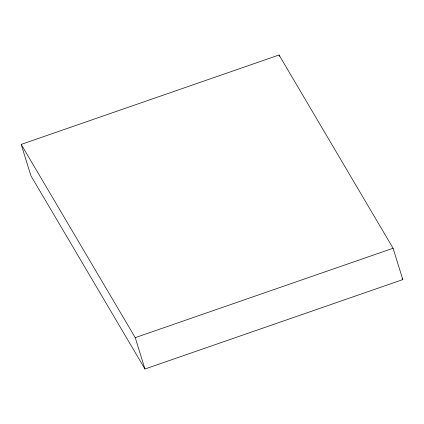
<?xml version="1.0" encoding="UTF-8"?>
<svg xmlns="http://www.w3.org/2000/svg" width="424" height="424" viewBox="0 0 424 424"><rect width="100%" height="100%" fill="white"/><g stroke="black" fill="none" stroke-linecap="round" stroke-linejoin="round"><path stroke-width="0.64" d="M21.2 144.399L279.05 54.993L393.096 248.247L402.8 279.601L144.95 369.007L30.904 175.753L21.2 144.399L135.24 337.652L144.95 369.007M135.24 337.652L393.096 248.247M402.127 278.462L402.8 279.601M279.05 54.993L279.442 56.244"/></g></svg>
